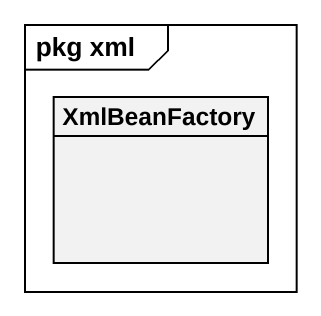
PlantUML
@startuml
mainframe pkg xml
hide circle
hide empty members
class XmlBeanFactory
@enduml
